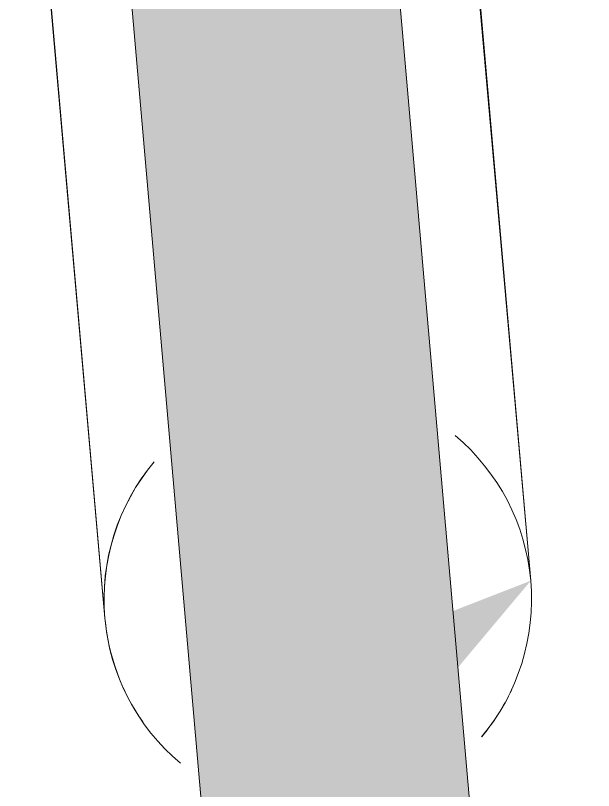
# Model space of a CAD drawing. Header units: millimetres. Extents: x -4612930 to -4329258, y -1064 to 30311.
# Drawn here: x -4567691.48 to -4567680.67, y 16998.43 to 17012.94 of the extents above; entities that cross this region are included whole.
import ezdxf

# ---------------------------------------------------------------- set-up
doc = ezdxf.new("R2010")
doc.units = ezdxf.units.MM
doc.layers.add('Q-SPCQ', color=91, linetype='Continuous', lineweight=5)

# ---------------------------------------------------------------- blocks, each defined once
blk = doc.blocks.new('Static Line_Sayfa_Metal Deck_Pan Mount - Up to 15 _ pitch - Max 2 Users-1845519-SOUTH WEST')
at = {"layer": 'Q-SPCQ'}
for points in [[(-4567685.649, 16971.303), (-4567680.668, 16971.739), (-4567684.706, 17017.897), (-4567689.687, 17017.462)], [(-4567683.205, 17000.734), (-4567681.841, 17002.359), (-4567683.297, 17001.792)]]:
    blk.add_hatch(color=256, dxfattribs=at).paths.add_polyline_path(points)
for p, q in [((-4567681.841, 17002.362), (-4567683.513, 17021.289)), ((-4567681.84, 17002.359), (-4567683.497, 17021.287)), ((-4567691.482, 17020.585), (-4567689.81, 17001.658)), ((-4567691.467, 17020.589), (-4567689.809, 17001.662)), ((-4567684.706, 17017.897), (-4567680.668, 16971.739)), ((-4567685.649, 16971.303), (-4567689.687, 17017.462))]:
    blk.add_line(p, q, dxfattribs=at)
for centre, start, end in [((-4567685.826, 17002.01), 5.0483, 50), ((-4567685.826, 17002.01), 140, 185), ((-4567685.824, 17002.01), 140, 185), ((-4567685.826, 17002.01), 320, 5), ((-4567685.826, 17002.01), 185.0483, 230), ((-4567685.824, 17002.01), 185.0046, 215), ((-4567685.824, 17002.01), 320, 335)]:
    blk.add_arc(centre, 4, start, end, dxfattribs=at)

msp = doc.modelspace()

# ---------------------------------------------------------------- block references
at = {"layer": 'Q-SPCQ'}
msp.add_blockref('Static Line_Sayfa_Metal Deck_Pan Mount - Up to 15 _ pitch - Max 2 Users-1845519-SOUTH WEST', (0, 0), dxfattribs=at)

doc.saveas('drawing.dxf')
